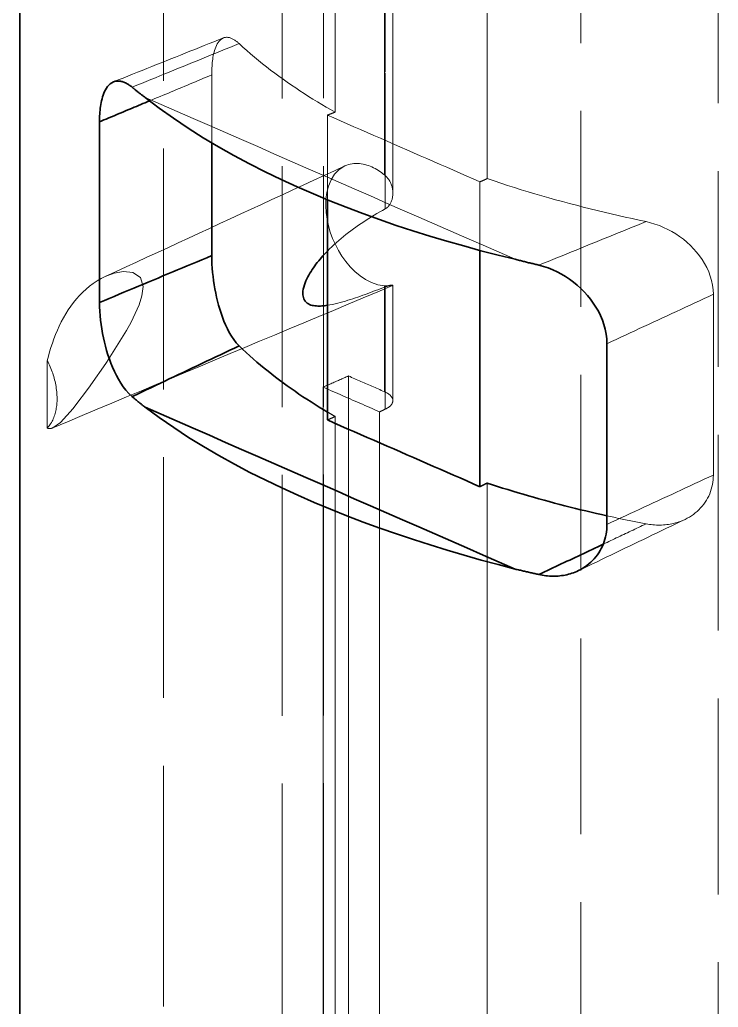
# Model space of a CAD drawing. Header units: millimetres. Extents: x 10 to 410, y 10 to 287.
# Drawn here: x 299.97 to 302.541, y 184.413 to 188.048 of the extents above; entities that cross this region are included whole.
import ezdxf

# ---------------------------------------------------------------- set-up
doc = ezdxf.new("R2010")
doc.units = ezdxf.units.MM
doc.linetypes.add('DASHED', pattern=[0.75, 0.5, -0.25])
doc.layers.add('HIDDEN', color=8, linetype='DASHED', lineweight=18)
doc.layers.add('VISIBLE', color=7, linetype='CONTINUOUS', lineweight=35)

msp = doc.modelspace()

# ---------------------------------------------------------------- linework, layer by layer
at = {"layer": 'HIDDEN'}
for points in [[(300.9354, 179.0562), (300.9354, 180.1923), (300.9354, 181.3283), (300.9354, 182.4643), (300.9354, 183.6004), (300.9354, 184.7364), (300.9354, 185.8724), (300.9354, 187.0085), (300.9354, 188.1445), (300.9354, 189.2805), (300.9354, 190.4166), (300.9354, 191.5526), (300.9354, 192.6886), (300.9354, 193.8247), (300.9354, 194.9607), (300.9354, 196.0967), (300.9354, 197.2328), (300.9354, 198.3688), (300.9354, 199.5048), (300.9354, 200.6409), (300.9354, 201.7769), (300.9354, 202.9129), (300.9354, 204.049), (300.9354, 205.185)], [(301.0872, 179.0574), (301.0872, 180.1934), (301.0872, 181.3294), (301.0872, 182.4655), (301.0872, 183.6015), (301.0872, 184.7375), (301.0872, 185.8736), (301.0872, 187.0096), (301.0872, 188.1456), (301.0872, 189.2817), (301.0872, 190.4177), (301.0872, 191.5537), (301.0872, 192.6897), (301.0872, 193.8258), (301.0872, 194.9618), (301.0872, 196.0978), (301.0872, 197.2339), (301.0872, 198.3699), (301.0872, 199.5059), (301.0872, 200.642), (301.0872, 201.778), (301.0872, 202.914), (301.0872, 204.0501), (301.0872, 205.1861)], [(300.4985, 177.9853), (300.4985, 179.1213), (300.4985, 180.2573), (300.4985, 181.3934), (300.4985, 182.5294), (300.4985, 183.6654), (300.4985, 184.8015), (300.4985, 185.9375), (300.4985, 187.0735), (300.4985, 188.2096), (300.4985, 189.3456), (300.4985, 190.4816), (300.4985, 191.6177), (300.4985, 192.7537), (300.4985, 193.8897), (300.4985, 195.0258), (300.4985, 196.1618), (300.4985, 197.2978), (300.4985, 198.4339), (300.4985, 199.5699), (300.4985, 200.7059), (300.4985, 201.842), (300.4985, 202.978), (300.4985, 204.114)], [(302.0352, 179.4458), (302.0352, 180.4166), (302.0352, 181.3874), (302.0352, 182.3582), (302.0352, 183.329), (302.0352, 184.2998), (302.0352, 185.2706), (302.0352, 186.2414), (302.0352, 187.2122), (302.0352, 188.183), (302.0352, 189.1537), (302.0352, 190.1245), (302.0352, 191.0953), (302.0352, 192.0661), (302.0352, 193.0369), (302.0352, 194.0077), (302.0352, 194.9785), (302.0352, 195.9493), (302.0352, 196.9201), (302.0352, 197.8909), (302.0352, 198.8617), (302.0352, 199.8325), (302.0352, 200.8032), (302.0352, 201.774)], [(302.5406, 179.2248), (302.5406, 180.1955), (302.5406, 181.1663), (302.5406, 182.1371), (302.5406, 183.1079), (302.5406, 184.0787), (302.5406, 185.0495), (302.5406, 186.0203), (302.5406, 186.9911), (302.5406, 187.9619), (302.5406, 188.9327), (302.5406, 189.9035), (302.5406, 190.8743), (302.5406, 191.8451), (302.5406, 192.8158), (302.5406, 193.7866), (302.5406, 194.7574), (302.5406, 195.7282), (302.5406, 196.699), (302.5406, 197.6698), (302.5406, 198.6406), (302.5406, 199.6114), (302.5406, 200.5822), (302.5406, 201.553)], [(301.3119, 187.477), (301.3119, 187.9756), (301.3119, 188.4742), (301.3119, 188.9728), (301.3119, 189.4714), (301.3119, 189.9701), (301.3119, 190.4687), (301.3119, 190.9673), (301.3119, 191.4659), (301.3119, 191.9645), (301.3119, 192.4632), (301.3119, 192.9618), (301.3119, 193.4604), (301.3119, 193.959), (301.3119, 194.4577), (301.3119, 194.9563), (301.3119, 195.4549), (301.3119, 195.9535), (301.3119, 196.4521), (301.3119, 196.9508), (301.3119, 197.4494), (301.3119, 197.948), (301.3119, 198.4466), (301.3119, 198.9452)], [(301.3146, 187.3517), (301.3146, 187.8556), (301.3146, 188.3595), (301.3146, 188.8634), (301.3146, 189.3673), (301.3146, 189.8712), (301.3146, 190.3751), (301.3146, 190.879), (301.3146, 191.3829), (301.3146, 191.8868), (301.3146, 192.3908), (301.3146, 192.8947), (301.3146, 193.3986), (301.3146, 193.9025), (301.3146, 194.4064), (301.3146, 194.9103), (301.3146, 195.4142), (301.3146, 195.9181), (301.3146, 196.422), (301.3146, 196.9259), (301.3146, 197.4299), (301.3146, 197.9338), (301.3146, 198.4377), (301.3146, 198.9416)], [(301.343, 187.4096), (301.343, 187.9112), (301.343, 188.4129), (301.343, 188.9145), (301.343, 189.4161), (301.343, 189.9177), (301.343, 190.4193), (301.343, 190.921), (301.343, 191.4226), (301.343, 191.9242), (301.343, 192.4258), (301.343, 192.9274), (301.343, 193.4291), (301.343, 193.9307), (301.343, 194.4323), (301.343, 194.9339), (301.343, 195.4355), (301.343, 195.9372), (301.343, 196.4388), (301.343, 196.9404), (301.343, 197.442), (301.343, 197.9436), (301.343, 198.4453), (301.343, 198.9469)], [(301.1304, 187.7078), (301.1304, 187.8017), (301.1304, 187.8955), (301.1304, 187.9893), (301.1304, 188.0831), (301.1304, 188.1769), (301.1304, 188.2707), (301.1304, 188.3645), (301.1304, 188.4583), (301.1304, 188.5522), (301.1304, 188.646), (301.1304, 188.7398), (301.1304, 188.8336), (301.1304, 188.9274), (301.1304, 189.0212), (301.1304, 189.115), (301.1304, 189.2088), (301.1304, 189.3027), (301.1304, 189.3965), (301.1304, 189.4903), (301.1304, 189.5841), (301.1304, 189.6779), (301.1304, 189.7717), (301.1304, 189.8655)], [(301.6903, 187.463), (301.6903, 187.5568), (301.6903, 187.6506), (301.6903, 187.7444), (301.6903, 187.8382), (301.6903, 187.932), (301.6903, 188.0258), (301.6903, 188.1196), (301.6903, 188.2135), (301.6903, 188.3073), (301.6903, 188.4011), (301.6903, 188.4949), (301.6903, 188.5887), (301.6903, 188.6825), (301.6903, 188.7763), (301.6903, 188.8701), (301.6903, 188.964), (301.6903, 189.0578), (301.6903, 189.1516), (301.6903, 189.2454), (301.6903, 189.3392), (301.6903, 189.433), (301.6903, 189.5268), (301.6903, 189.6206)], [(300.7192, 187.9811), (300.7016, 187.974), (300.684, 187.967), (300.6664, 187.96), (300.6489, 187.9529), (300.6313, 187.9459), (300.6137, 187.9389), (300.5961, 187.9318), (300.5786, 187.9248), (300.561, 187.9178), (300.5434, 187.9107), (300.5258, 187.9037), (300.5083, 187.8967), (300.4907, 187.8896), (300.4731, 187.8826), (300.4555, 187.8756), (300.438, 187.8685), (300.4204, 187.8615), (300.4028, 187.8545), (300.3852, 187.8475), (300.3677, 187.8404), (300.3501, 187.8334), (300.3325, 187.8264), (300.3149, 187.8193)], [(300.3832, 187.7997), (300.4003, 187.8067), (300.4175, 187.8136), (300.4346, 187.8206), (300.4518, 187.8276), (300.4689, 187.8345), (300.486, 187.8415), (300.5032, 187.8485), (300.5203, 187.8555), (300.5374, 187.8624), (300.5546, 187.8694), (300.5717, 187.8764), (300.5888, 187.8833), (300.606, 187.8903), (300.6231, 187.8973), (300.6403, 187.9042), (300.6574, 187.9112), (300.6745, 187.9182), (300.6917, 187.9252), (300.7088, 187.9321), (300.7259, 187.9391), (300.7431, 187.9461), (300.7602, 187.953), (300.7773, 187.96)], [(300.7192, 187.9811), (300.7134, 187.9781), (300.7083, 187.9741), (300.7038, 187.9695), (300.6998, 187.9643), (300.6965, 187.9588), (300.6935, 187.953), (300.6909, 187.947), (300.6887, 187.941), (300.6867, 187.9348), (300.685, 187.9285), (300.6835, 187.9222), (300.6822, 187.9159), (300.681, 187.9095), (300.68, 187.9031), (300.6792, 187.8966), (300.6785, 187.8902), (300.6778, 187.8837), (300.6774, 187.8772), (300.677, 187.8708), (300.6767, 187.8643), (300.6765, 187.8578), (300.6763, 187.8513), (300.6763, 187.8448)], [(300.7773, 187.96), (300.7752, 187.9619), (300.7731, 187.9638), (300.771, 187.9656), (300.7687, 187.9674), (300.7665, 187.9691), (300.7642, 187.9708), (300.7619, 187.9724), (300.7595, 187.974), (300.7571, 187.9754), (300.7546, 187.9768), (300.7521, 187.9781), (300.7495, 187.9793), (300.7468, 187.9804), (300.7442, 187.9813), (300.7414, 187.9821), (300.7387, 187.9827), (300.7359, 187.9831), (300.733, 187.9834), (300.7302, 187.9834), (300.7274, 187.9832), (300.7246, 187.9827), (300.7218, 187.982), (300.7192, 187.9811)], [(301.1304, 187.7078), (301.114, 187.7173), (301.0976, 187.7267), (301.0814, 187.7363), (301.0652, 187.7461), (301.049, 187.756), (301.033, 187.766), (301.017, 187.7761), (301.0012, 187.7865), (300.9854, 187.7969), (300.9698, 187.8075), (300.9542, 187.8182), (300.9388, 187.8291), (300.9234, 187.8402), (300.9082, 187.8514), (300.8931, 187.8628), (300.8781, 187.8743), (300.8633, 187.886), (300.8486, 187.8979), (300.834, 187.91), (300.8196, 187.9222), (300.8054, 187.9346), (300.7913, 187.9473), (300.7773, 187.96)], [(300.4473, 187.7492), (300.4573, 187.7534), (300.4673, 187.7575), (300.4772, 187.7617), (300.4872, 187.7658), (300.4971, 187.77), (300.5071, 187.7742), (300.517, 187.7783), (300.527, 187.7825), (300.5369, 187.7866), (300.5469, 187.7908), (300.5568, 187.7949), (300.5668, 187.7991), (300.5768, 187.8033), (300.5867, 187.8074), (300.5967, 187.8116), (300.6066, 187.8157), (300.6166, 187.8199), (300.6265, 187.824), (300.6365, 187.8282), (300.6464, 187.8324), (300.6564, 187.8365), (300.6663, 187.8407), (300.6763, 187.8448)], [(300.6763, 187.5945), (300.6763, 187.6054), (300.6763, 187.6162), (300.6763, 187.6271), (300.6763, 187.638), (300.6763, 187.6489), (300.6763, 187.6598), (300.6763, 187.6707), (300.6763, 187.6816), (300.6763, 187.6924), (300.6763, 187.7033), (300.6763, 187.7142), (300.6763, 187.7251), (300.6763, 187.736), (300.6763, 187.7469), (300.6763, 187.7577), (300.6763, 187.7686), (300.6763, 187.7795), (300.6763, 187.7904), (300.6763, 187.8013), (300.6763, 187.8122), (300.6763, 187.8231), (300.6763, 187.8339), (300.6763, 187.8448)], [(300.4308, 187.7622), (300.49, 187.7363), (300.5493, 187.7103), (300.6085, 187.6844), (300.6678, 187.6585), (300.727, 187.6326), (300.7863, 187.6067), (300.8455, 187.5808), (300.9048, 187.5548), (300.964, 187.5289), (301.0233, 187.503), (301.0825, 187.4771), (301.1418, 187.4512), (301.2011, 187.4253), (301.2603, 187.3993), (301.3196, 187.3734), (301.3788, 187.3475), (301.4381, 187.3216), (301.4973, 187.2957), (301.5566, 187.2698), (301.6158, 187.2438), (301.6751, 187.2179), (301.7343, 187.192), (301.7936, 187.1661)], [(301.1304, 187.7078), (301.1292, 187.7074), (301.1279, 187.7069), (301.1267, 187.7064), (301.1255, 187.706), (301.1242, 187.7055), (301.123, 187.705), (301.1217, 187.7045), (301.1205, 187.7041), (301.1193, 187.7036), (301.118, 187.7031), (301.1168, 187.7027), (301.1156, 187.7022), (301.1143, 187.7017), (301.1131, 187.7013), (301.1119, 187.7008), (301.1106, 187.7003), (301.1094, 187.6998), (301.1082, 187.6994), (301.1069, 187.6989), (301.1057, 187.6984), (301.1045, 187.698), (301.1032, 187.6975), (301.102, 187.697)], [(301.102, 187.697), (301.1264, 187.6863), (301.1508, 187.6757), (301.1752, 187.665), (301.1997, 187.6543), (301.2241, 187.6436), (301.2485, 187.6329), (301.2729, 187.6223), (301.2973, 187.6116), (301.3217, 187.6009), (301.3462, 187.5902), (301.3706, 187.5795), (301.395, 187.5689), (301.4194, 187.5582), (301.4438, 187.5475), (301.4682, 187.5368), (301.4927, 187.5261), (301.5171, 187.5155), (301.5415, 187.5048), (301.5659, 187.4941), (301.5903, 187.4834), (301.6147, 187.4727), (301.6392, 187.4621), (301.6636, 187.4514)], [(301.102, 187.3848), (301.102, 187.3984), (301.102, 187.412), (301.102, 187.4255), (301.102, 187.4391), (301.102, 187.4527), (301.102, 187.4662), (301.102, 187.4798), (301.102, 187.4934), (301.102, 187.507), (301.102, 187.5205), (301.102, 187.5341), (301.102, 187.5477), (301.102, 187.5613), (301.102, 187.5748), (301.102, 187.5884), (301.102, 187.602), (301.102, 187.6156), (301.102, 187.6291), (301.102, 187.6427), (301.102, 187.6563), (301.102, 187.6699), (301.102, 187.6834), (301.102, 187.697)], [(301.1668, 187.5101), (301.1731, 187.5128), (301.1795, 187.515), (301.1861, 187.5167), (301.1928, 187.518), (301.1996, 187.5188), (301.2064, 187.5192), (301.2132, 187.5191), (301.22, 187.5187), (301.2268, 187.5178), (301.2335, 187.5167), (301.2402, 187.5151), (301.2467, 187.5133), (301.2532, 187.5111), (301.2596, 187.5087), (301.2659, 187.506), (301.272, 187.5031), (301.2781, 187.4999), (301.284, 187.4965), (301.2898, 187.493), (301.2955, 187.4892), (301.3011, 187.4853), (301.3066, 187.4812), (301.3119, 187.477)], [(300.2843, 187.1027), (300.3227, 187.1204), (300.3611, 187.1381), (300.3994, 187.1558), (300.4378, 187.1735), (300.4762, 187.1913), (300.5145, 187.209), (300.5529, 187.2267), (300.5913, 187.2444), (300.6296, 187.2621), (300.668, 187.2798), (300.7064, 187.2976), (300.7447, 187.3153), (300.7831, 187.333), (300.8215, 187.3507), (300.8598, 187.3684), (300.8982, 187.3861), (300.9366, 187.4038), (300.9749, 187.4216), (301.0133, 187.4393), (301.0517, 187.457), (301.09, 187.4747), (301.1284, 187.4924), (301.1668, 187.5101)], [(301.3119, 187.0685), (301.2876, 187.0724), (301.2644, 187.0804), (301.2425, 187.0917), (301.2221, 187.1056), (301.2033, 187.1215), (301.186, 187.139), (301.1701, 187.1579), (301.1558, 187.1779), (301.1429, 187.1989), (301.1314, 187.2207), (301.1214, 187.2432), (301.1129, 187.2664), (301.106, 187.29), (301.1008, 187.3141), (301.0974, 187.3385), (301.0959, 187.3631), (301.0967, 187.3877), (301.1, 187.4121), (301.1061, 187.436), (301.1156, 187.4587), (301.1288, 187.4795), (301.1459, 187.4971), (301.1668, 187.5101)], [(301.343, 187.4096), (301.3429, 187.4129), (301.3428, 187.4163), (301.3425, 187.4196), (301.342, 187.4229), (301.3415, 187.4262), (301.3408, 187.4295), (301.3401, 187.4327), (301.3392, 187.4359), (301.3381, 187.4391), (301.337, 187.4422), (301.3357, 187.4453), (301.3344, 187.4483), (301.3329, 187.4513), (301.3313, 187.4542), (301.3295, 187.4571), (301.3277, 187.4599), (301.3257, 187.4626), (301.3237, 187.4652), (301.3215, 187.4677), (301.3193, 187.4702), (301.3169, 187.4725), (301.3145, 187.4748), (301.3119, 187.477)], [(301.6636, 187.4514), (301.6647, 187.4519), (301.6659, 187.4524), (301.6671, 187.4529), (301.6682, 187.4534), (301.6694, 187.4539), (301.6705, 187.4544), (301.6717, 187.4549), (301.6729, 187.4554), (301.674, 187.4559), (301.6752, 187.4564), (301.6763, 187.4569), (301.6775, 187.4574), (301.6787, 187.4579), (301.6798, 187.4584), (301.681, 187.4589), (301.6821, 187.4594), (301.6833, 187.4599), (301.6845, 187.4604), (301.6856, 187.4609), (301.6868, 187.4615), (301.688, 187.462), (301.6891, 187.4625), (301.6903, 187.463)], [(301.6636, 187.1988), (301.6636, 187.2098), (301.6636, 187.2207), (301.6636, 187.2317), (301.6636, 187.2427), (301.6636, 187.2537), (301.6636, 187.2647), (301.6636, 187.2757), (301.6636, 187.2866), (301.6636, 187.2976), (301.6636, 187.3086), (301.6636, 187.3196), (301.6636, 187.3306), (301.6636, 187.3416), (301.6636, 187.3525), (301.6636, 187.3635), (301.6636, 187.3745), (301.6636, 187.3855), (301.6636, 187.3965), (301.6636, 187.4075), (301.6636, 187.4184), (301.6636, 187.4294), (301.6636, 187.4404), (301.6636, 187.4514)], [(302.2749, 187.305), (302.2491, 187.3105), (302.2234, 187.3161), (302.1977, 187.3218), (302.172, 187.3276), (302.1463, 187.3335), (302.1207, 187.3396), (302.0951, 187.3458), (302.0695, 187.3521), (302.0439, 187.3585), (302.0184, 187.3651), (301.9929, 187.3718), (301.9675, 187.3786), (301.9421, 187.3856), (301.9167, 187.3927), (301.8914, 187.3999), (301.8661, 187.4073), (301.8408, 187.4148), (301.8156, 187.4225), (301.7905, 187.4303), (301.7653, 187.4382), (301.7403, 187.4464), (301.7153, 187.4546), (301.6903, 187.463)], [(301.3146, 187.3517), (301.3171, 187.3532), (301.3196, 187.3548), (301.3219, 187.3566), (301.3241, 187.3586), (301.3261, 187.3607), (301.3281, 187.3629), (301.3299, 187.3652), (301.3315, 187.3676), (301.3331, 187.3701), (301.3345, 187.3727), (301.3358, 187.3753), (301.337, 187.378), (301.3381, 187.3808), (301.339, 187.3836), (301.3399, 187.3864), (301.3406, 187.3892), (301.3413, 187.3921), (301.3418, 187.395), (301.3422, 187.3979), (301.3426, 187.4008), (301.3428, 187.4037), (301.343, 187.4067), (301.343, 187.4096)], [(301.102, 187.1963), (301.1101, 187.2044), (301.1184, 187.2124), (301.1268, 187.2202), (301.1353, 187.2279), (301.1439, 187.2355), (301.1527, 187.243), (301.1616, 187.2503), (301.1705, 187.2574), (301.1796, 187.2645), (301.1887, 187.2714), (301.198, 187.2783), (301.2073, 187.285), (301.2167, 187.2916), (301.2262, 187.298), (301.2358, 187.3044), (301.2454, 187.3107), (301.2551, 187.3168), (301.2649, 187.3229), (301.2747, 187.3289), (301.2846, 187.3347), (301.2946, 187.3405), (301.3046, 187.3461), (301.3146, 187.3517)], [(301.8808, 187.1447), (301.8979, 187.1517), (301.9151, 187.1586), (301.9322, 187.1656), (301.9493, 187.1726), (301.9665, 187.1795), (301.9836, 187.1865), (302.0007, 187.1935), (302.0179, 187.2004), (302.035, 187.2074), (302.0521, 187.2144), (302.0693, 187.2214), (302.0864, 187.2283), (302.1035, 187.2353), (302.1207, 187.2423), (302.1378, 187.2492), (302.155, 187.2562), (302.1721, 187.2632), (302.1892, 187.2701), (302.2064, 187.2771), (302.2235, 187.2841), (302.2406, 187.2911), (302.2578, 187.298), (302.2749, 187.305)], [(302.5227, 187.0373), (302.5219, 187.0543), (302.5197, 187.0712), (302.5162, 187.0878), (302.5114, 187.1042), (302.5055, 187.1201), (302.4984, 187.1356), (302.4904, 187.1507), (302.4814, 187.1652), (302.4716, 187.1791), (302.4611, 187.1924), (302.4498, 187.2052), (302.4379, 187.2174), (302.4253, 187.2289), (302.4122, 187.2398), (302.3986, 187.25), (302.3844, 187.2595), (302.3699, 187.2683), (302.3549, 187.2765), (302.3395, 187.2838), (302.3238, 187.2904), (302.3078, 187.2961), (302.2915, 187.301), (302.2749, 187.305)], [(300.2843, 187.1027), (300.3169, 187.1149), (300.3511, 187.1211), (300.3856, 187.1179), (300.4139, 187.0987), (300.4237, 187.0658), (300.4195, 187.0313), (300.4089, 186.9982), (300.3952, 186.9662), (300.3795, 186.9351), (300.3626, 186.9047), (300.3448, 186.8747), (300.3265, 186.8451), (300.3077, 186.8158), (300.2885, 186.7867), (300.269, 186.7579), (300.2491, 186.7293), (300.229, 186.7008), (300.2086, 186.6726), (300.1877, 186.6448), (300.1662, 186.6174), (300.1437, 186.5908), (300.1195, 186.5657), (300.0913, 186.5457)], [(300.071, 186.7931), (300.0752, 186.8095), (300.0797, 186.8258), (300.0845, 186.842), (300.0898, 186.858), (300.0955, 186.8739), (300.1016, 186.8897), (300.1082, 186.9053), (300.1152, 186.9206), (300.1227, 186.9358), (300.1306, 186.9507), (300.1391, 186.9653), (300.1482, 186.9796), (300.1577, 186.9935), (300.1679, 187.007), (300.1786, 187.0201), (300.1898, 187.0327), (300.2017, 187.0448), (300.2141, 187.0563), (300.227, 187.0671), (300.2406, 187.0772), (300.2546, 187.0866), (300.2692, 187.0951), (300.2843, 187.1027)], [(300.0913, 186.5457), (300.1456, 186.5684), (300.2, 186.5912), (300.2544, 186.614), (300.3088, 186.6367), (300.3632, 186.6595), (300.4176, 186.6823), (300.472, 186.7051), (300.5263, 186.7278), (300.5807, 186.7506), (300.6351, 186.7734), (300.6895, 186.7962), (300.7439, 186.8189), (300.7983, 186.8417), (300.8527, 186.8645), (300.907, 186.8873), (300.9614, 186.91), (301.0158, 186.9328), (301.0702, 186.9556), (301.1246, 186.9783), (301.179, 187.0011), (301.2333, 187.0239), (301.2877, 187.0467), (301.3421, 187.0694)], [(301.3146, 187.0649), (301.3056, 187.0613), (301.2965, 187.0578), (301.2874, 187.0543), (301.2784, 187.0508), (301.2693, 187.0473), (301.2602, 187.0439), (301.2511, 187.0405), (301.2419, 187.0372), (301.2328, 187.0339), (301.2236, 187.0306), (301.2144, 187.0274), (301.2052, 187.0243), (301.196, 187.0212), (301.1868, 187.0182), (301.1775, 187.0153), (301.1682, 187.0125), (301.1588, 187.0098), (301.1495, 187.0072), (301.1401, 187.0047), (301.1306, 187.0024), (301.1211, 187.0003), (301.1116, 186.9984), (301.102, 186.9968)], [(301.3119, 187.0685), (301.3132, 187.0685), (301.3146, 187.0684), (301.3159, 187.0683), (301.3172, 187.0683), (301.3185, 187.0682), (301.3198, 187.0682), (301.3211, 187.0681), (301.3225, 187.0681), (301.3238, 187.068), (301.3251, 187.068), (301.3264, 187.068), (301.3277, 187.068), (301.3291, 187.068), (301.3304, 187.068), (301.3317, 187.0681), (301.333, 187.0681), (301.3343, 187.0682), (301.3356, 187.0683), (301.337, 187.0684), (301.3383, 187.0686), (301.3396, 187.0688), (301.3409, 187.069), (301.3421, 187.0694)], [(301.3119, 186.6789), (301.3119, 186.6959), (301.3119, 186.7128), (301.3119, 186.7297), (301.3119, 186.7467), (301.3119, 186.7636), (301.3119, 186.7806), (301.3119, 186.7975), (301.3119, 186.8144), (301.3119, 186.8314), (301.3119, 186.8483), (301.3119, 186.8653), (301.3119, 186.8822), (301.3119, 186.8991), (301.3119, 186.9161), (301.3119, 186.933), (301.3119, 186.95), (301.3119, 186.9669), (301.3119, 186.9838), (301.3119, 187.0008), (301.3119, 187.0177), (301.3119, 187.0347), (301.3119, 187.0516), (301.3119, 187.0685)], [(301.343, 187.0702), (301.342, 187.0708), (301.3407, 187.071), (301.3394, 187.0711), (301.3381, 187.071), (301.3369, 187.0709), (301.3356, 187.0708), (301.3343, 187.0706), (301.333, 187.0704), (301.3318, 187.0702), (301.3305, 187.0699), (301.3293, 187.0696), (301.328, 187.0693), (301.3268, 187.069), (301.3255, 187.0687), (301.3243, 187.0683), (301.3231, 187.0679), (301.3219, 187.0675), (301.3206, 187.0671), (301.3194, 187.0667), (301.3182, 187.0662), (301.317, 187.0658), (301.3158, 187.0653), (301.3146, 187.0649)], [(301.3146, 186.6144), (301.3146, 186.634), (301.3146, 186.6536), (301.3146, 186.6732), (301.3146, 186.6928), (301.3146, 186.7124), (301.3146, 186.7319), (301.3146, 186.7515), (301.3146, 186.7711), (301.3146, 186.7907), (301.3146, 186.8103), (301.3146, 186.8299), (301.3146, 186.8494), (301.3146, 186.869), (301.3146, 186.8886), (301.3146, 186.9082), (301.3146, 186.9278), (301.3146, 186.9474), (301.3146, 186.967), (301.3146, 186.9865), (301.3146, 187.0061), (301.3146, 187.0257), (301.3146, 187.0453), (301.3146, 187.0649)], [(301.3421, 187.0694), (301.3422, 187.0695), (301.3422, 187.0695), (301.3423, 187.0695), (301.3423, 187.0695), (301.3424, 187.0696), (301.3424, 187.0696), (301.3425, 187.0696), (301.3425, 187.0696), (301.3425, 187.0697), (301.3426, 187.0697), (301.3426, 187.0697), (301.3427, 187.0697), (301.3427, 187.0698), (301.3428, 187.0698), (301.3428, 187.0698), (301.3428, 187.0699), (301.3429, 187.0699), (301.3429, 187.0699), (301.3429, 187.07), (301.343, 187.07), (301.343, 187.0701), (301.343, 187.0701), (301.343, 187.0702)], [(301.343, 186.6461), (301.343, 186.6645), (301.343, 186.6829), (301.343, 186.7014), (301.343, 186.7198), (301.343, 186.7383), (301.343, 186.7567), (301.343, 186.7751), (301.343, 186.7936), (301.343, 186.812), (301.343, 186.8305), (301.343, 186.8489), (301.343, 186.8673), (301.343, 186.8858), (301.343, 186.9042), (301.343, 186.9227), (301.343, 186.9411), (301.343, 186.9595), (301.343, 186.978), (301.343, 186.9964), (301.343, 187.0149), (301.343, 187.0333), (301.343, 187.0517), (301.343, 187.0702)], [(302.1309, 186.8556), (302.1479, 186.8635), (302.165, 186.8714), (302.182, 186.8793), (302.199, 186.8872), (302.2161, 186.8951), (302.2331, 186.903), (302.2501, 186.9109), (302.2672, 186.9188), (302.2842, 186.9267), (302.3012, 186.9346), (302.3183, 186.9425), (302.3353, 186.9504), (302.3523, 186.9583), (302.3694, 186.9662), (302.3864, 186.9741), (302.4034, 186.982), (302.4205, 186.9899), (302.4375, 186.9978), (302.4545, 187.0057), (302.4716, 187.0136), (302.4886, 187.0215), (302.5056, 187.0294), (302.5227, 187.0373)], [(302.5227, 186.3722), (302.5227, 186.4011), (302.5227, 186.43), (302.5227, 186.4589), (302.5227, 186.4878), (302.5227, 186.5167), (302.5227, 186.5457), (302.5227, 186.5746), (302.5227, 186.6035), (302.5227, 186.6324), (302.5227, 186.6613), (302.5227, 186.6902), (302.5227, 186.7192), (302.5227, 186.7481), (302.5227, 186.777), (302.5227, 186.8059), (302.5227, 186.8348), (302.5227, 186.8638), (302.5227, 186.8927), (302.5227, 186.9216), (302.5227, 186.9505), (302.5227, 186.9794), (302.5227, 187.0083), (302.5227, 187.0373)], [(300.071, 186.5453), (300.071, 186.5561), (300.071, 186.5669), (300.071, 186.5776), (300.071, 186.5884), (300.071, 186.5992), (300.071, 186.61), (300.071, 186.6207), (300.071, 186.6315), (300.071, 186.6423), (300.071, 186.6531), (300.071, 186.6638), (300.071, 186.6746), (300.071, 186.6854), (300.071, 186.6961), (300.071, 186.7069), (300.071, 186.7177), (300.071, 186.7285), (300.071, 186.7392), (300.071, 186.75), (300.071, 186.7608), (300.071, 186.7716), (300.071, 186.7823), (300.071, 186.7931)], [(300.071, 186.7931), (300.0739, 186.7875), (300.0767, 186.7818), (300.0794, 186.776), (300.0819, 186.7702), (300.0844, 186.7644), (300.0867, 186.7585), (300.0889, 186.7525), (300.091, 186.7466), (300.093, 186.7406), (300.0949, 186.7345), (300.0966, 186.7284), (300.0982, 186.7223), (300.0997, 186.7161), (300.1011, 186.71), (300.1023, 186.7037), (300.1035, 186.6975), (300.1044, 186.6912), (300.1053, 186.685), (300.106, 186.6787), (300.1065, 186.6724), (300.1069, 186.666), (300.1072, 186.6597), (300.1072, 186.6534)], [(301.0863, 186.6957), (301.0904, 186.6975), (301.0944, 186.6993), (301.0985, 186.7011), (301.1025, 186.7029), (301.1066, 186.7046), (301.1107, 186.7064), (301.1147, 186.7082), (301.1188, 186.71), (301.1228, 186.7118), (301.1269, 186.7136), (301.1309, 186.7154), (301.135, 186.7171), (301.1391, 186.7189), (301.1431, 186.7207), (301.1472, 186.7225), (301.1512, 186.7243), (301.1553, 186.7261), (301.1593, 186.7278), (301.1634, 186.7296), (301.1675, 186.7314), (301.1715, 186.7332), (301.1756, 186.735), (301.1796, 186.7368)], [(301.1796, 182.2236), (301.1796, 182.4199), (301.1796, 182.6161), (301.1796, 182.8123), (301.1796, 183.0085), (301.1796, 183.2047), (301.1796, 183.401), (301.1796, 183.5972), (301.1796, 183.7934), (301.1796, 183.9896), (301.1796, 184.1859), (301.1796, 184.3821), (301.1796, 184.5783), (301.1796, 184.7745), (301.1796, 184.9708), (301.1796, 185.167), (301.1796, 185.3632), (301.1796, 185.5594), (301.1796, 185.7557), (301.1796, 185.9519), (301.1796, 186.1481), (301.1796, 186.3443), (301.1796, 186.5406), (301.1796, 186.7368)], [(301.1796, 186.7368), (301.1854, 186.7343), (301.1911, 186.7317), (301.1969, 186.7292), (301.2026, 186.7267), (301.2084, 186.7242), (301.2141, 186.7217), (301.2199, 186.7192), (301.2256, 186.7166), (301.2314, 186.7141), (301.2371, 186.7116), (301.2429, 186.7091), (301.2487, 186.7066), (301.2544, 186.7041), (301.2602, 186.7016), (301.2659, 186.699), (301.2717, 186.6965), (301.2774, 186.694), (301.2832, 186.6915), (301.2889, 186.689), (301.2947, 186.6865), (301.3004, 186.6839), (301.3062, 186.6814), (301.3119, 186.6789)], [(301.0863, 182.1826), (301.0863, 182.3788), (301.0863, 182.575), (301.0863, 182.7712), (301.0863, 182.9675), (301.0863, 183.1637), (301.0863, 183.3599), (301.0863, 183.5561), (301.0863, 183.7524), (301.0863, 183.9486), (301.0863, 184.1448), (301.0863, 184.341), (301.0863, 184.5373), (301.0863, 184.7335), (301.0863, 184.9297), (301.0863, 185.1259), (301.0863, 185.3221), (301.0863, 185.5184), (301.0863, 185.7146), (301.0863, 185.9108), (301.0863, 186.107), (301.0863, 186.3033), (301.0863, 186.4995), (301.0863, 186.6957)], [(301.0863, 186.6957), (301.0954, 186.6918), (301.1044, 186.6878), (301.1134, 186.6838), (301.1225, 186.6799), (301.1315, 186.6759), (301.1406, 186.672), (301.1496, 186.668), (301.1586, 186.6641), (301.1677, 186.6601), (301.1767, 186.6562), (301.1858, 186.6522), (301.1948, 186.6483), (301.2039, 186.6443), (301.2129, 186.6403), (301.2219, 186.6364), (301.231, 186.6324), (301.24, 186.6285), (301.2491, 186.6245), (301.2581, 186.6206), (301.2671, 186.6166), (301.2762, 186.6127), (301.2852, 186.6087), (301.2943, 186.6048)], [(301.343, 186.6461), (301.3429, 186.6481), (301.3426, 186.6502), (301.3421, 186.6522), (301.3414, 186.6541), (301.3405, 186.656), (301.3395, 186.6579), (301.3384, 186.6596), (301.3372, 186.6613), (301.3358, 186.6628), (301.3344, 186.6644), (301.3329, 186.6658), (301.3314, 186.6672), (301.3298, 186.6685), (301.3282, 186.6698), (301.3265, 186.671), (301.3247, 186.6721), (301.323, 186.6732), (301.3212, 186.6743), (301.3194, 186.6753), (301.3175, 186.6763), (301.3157, 186.6772), (301.3138, 186.6781), (301.3119, 186.6789)], [(300.1072, 186.6534), (300.1072, 186.6483), (300.107, 186.6432), (300.1068, 186.6382), (300.1064, 186.6331), (300.1058, 186.6281), (300.1052, 186.623), (300.1044, 186.618), (300.1035, 186.613), (300.1025, 186.608), (300.1013, 186.6031), (300.1, 186.5982), (300.0985, 186.5933), (300.0969, 186.5885), (300.0951, 186.5838), (300.0932, 186.5791), (300.091, 186.5745), (300.0887, 186.57), (300.0863, 186.5655), (300.0836, 186.5612), (300.0807, 186.557), (300.0777, 186.553), (300.0745, 186.5491), (300.071, 186.5453)], [(301.3146, 186.6144), (301.3164, 186.6153), (301.3181, 186.6162), (301.3198, 186.6171), (301.3215, 186.618), (301.3232, 186.619), (301.3248, 186.6201), (301.3265, 186.6211), (301.328, 186.6223), (301.3296, 186.6234), (301.3311, 186.6247), (301.3326, 186.626), (301.334, 186.6273), (301.3353, 186.6287), (301.3366, 186.6302), (301.3378, 186.6317), (301.3389, 186.6333), (301.3399, 186.6349), (301.3408, 186.6367), (301.3416, 186.6385), (301.3422, 186.6403), (301.3426, 186.6422), (301.3429, 186.6441), (301.343, 186.6461)], [(301.3146, 186.6144), (301.3137, 186.614), (301.3128, 186.6136), (301.312, 186.6132), (301.3111, 186.6128), (301.3102, 186.6123), (301.3093, 186.6119), (301.3084, 186.6115), (301.3075, 186.6111), (301.3066, 186.6107), (301.3058, 186.6102), (301.3049, 186.6098), (301.304, 186.6094), (301.3031, 186.609), (301.3022, 186.6086), (301.3013, 186.6081), (301.3005, 186.6077), (301.2996, 186.6073), (301.2987, 186.6069), (301.2978, 186.6065), (301.2969, 186.606), (301.296, 186.6056), (301.2951, 186.6052), (301.2943, 186.6048)], [(301.102, 186.6041), (301.1032, 186.6034), (301.1044, 186.6027), (301.1057, 186.602), (301.1069, 186.6012), (301.1081, 186.6005), (301.1094, 186.5998), (301.1106, 186.5991), (301.1118, 186.5983), (301.1131, 186.5976), (301.1143, 186.5969), (301.1155, 186.5962), (301.1168, 186.5954), (301.118, 186.5947), (301.1193, 186.594), (301.1205, 186.5933), (301.1217, 186.5926), (301.123, 186.5918), (301.1242, 186.5911), (301.1254, 186.5904), (301.1267, 186.5897), (301.1279, 186.589), (301.1292, 186.5883), (301.1304, 186.5876)], [(301.102, 186.5749), (301.1032, 186.5754), (301.1045, 186.576), (301.1057, 186.5765), (301.1069, 186.5771), (301.1082, 186.5776), (301.1094, 186.5782), (301.1106, 186.5787), (301.1119, 186.5793), (301.1131, 186.5798), (301.1143, 186.5804), (301.1156, 186.5809), (301.1168, 186.5815), (301.118, 186.582), (301.1193, 186.5826), (301.1205, 186.5832), (301.1217, 186.5837), (301.123, 186.5843), (301.1242, 186.5848), (301.1255, 186.5854), (301.1267, 186.5859), (301.1279, 186.5865), (301.1292, 186.587), (301.1304, 186.5876)], [(301.1304, 179.0715), (301.1304, 179.3983), (301.1304, 179.7251), (301.1304, 180.0519), (301.1304, 180.3787), (301.1304, 180.7055), (301.1304, 181.0322), (301.1304, 181.359), (301.1304, 181.6858), (301.1304, 182.0126), (301.1304, 182.3394), (301.1304, 182.6662), (301.1304, 182.9929), (301.1304, 183.3197), (301.1304, 183.6465), (301.1304, 183.9733), (301.1304, 184.3001), (301.1304, 184.6269), (301.1304, 184.9536), (301.1304, 185.2804), (301.1304, 185.6072), (301.1304, 185.934), (301.1304, 186.2608), (301.1304, 186.5876)], [(301.2943, 182.0916), (301.2943, 182.2878), (301.2943, 182.4841), (301.2943, 182.6803), (301.2943, 182.8765), (301.2943, 183.0727), (301.2943, 183.269), (301.2943, 183.4652), (301.2943, 183.6614), (301.2943, 183.8576), (301.2943, 184.0538), (301.2943, 184.2501), (301.2943, 184.4463), (301.2943, 184.6425), (301.2943, 184.8387), (301.2943, 185.035), (301.2943, 185.2312), (301.2943, 185.4274), (301.2943, 185.6236), (301.2943, 185.8199), (301.2943, 186.0161), (301.2943, 186.2123), (301.2943, 186.4085), (301.2943, 186.6048)], [(300.0913, 186.5457), (300.0904, 186.5453), (300.0896, 186.545), (300.0887, 186.5447), (300.0878, 186.5444), (300.087, 186.5441), (300.0861, 186.5439), (300.0852, 186.5437), (300.0843, 186.5435), (300.0834, 186.5433), (300.0825, 186.5432), (300.0816, 186.5431), (300.0807, 186.5431), (300.0798, 186.5431), (300.0789, 186.5431), (300.078, 186.5432), (300.0771, 186.5433), (300.0762, 186.5434), (300.0753, 186.5436), (300.0744, 186.5439), (300.0735, 186.5442), (300.0727, 186.5445), (300.0719, 186.5449), (300.071, 186.5453)], [(302.1309, 186.1905), (302.1479, 186.1984), (302.165, 186.2063), (302.182, 186.2142), (302.199, 186.2221), (302.2161, 186.23), (302.2331, 186.2379), (302.2501, 186.2458), (302.2672, 186.2537), (302.2842, 186.2616), (302.3012, 186.2695), (302.3183, 186.2774), (302.3353, 186.2853), (302.3523, 186.2932), (302.3694, 186.3011), (302.3864, 186.309), (302.4034, 186.3169), (302.4205, 186.3248), (302.4375, 186.3327), (302.4545, 186.3406), (302.4716, 186.3485), (302.4886, 186.3564), (302.5056, 186.3643), (302.5227, 186.3722)], [(302.4187, 186.2091), (302.4266, 186.2132), (302.4343, 186.2175), (302.4419, 186.2223), (302.4492, 186.2273), (302.4562, 186.2327), (302.463, 186.2385), (302.4695, 186.2445), (302.4757, 186.2509), (302.4816, 186.2575), (302.4871, 186.2645), (302.4923, 186.2717), (302.4971, 186.2792), (302.5015, 186.2869), (302.5055, 186.2948), (302.5091, 186.3029), (302.5123, 186.3112), (302.5151, 186.3196), (302.5174, 186.3282), (302.5193, 186.3369), (302.5208, 186.3456), (302.5218, 186.3544), (302.5224, 186.3633), (302.5227, 186.3722)], [(301.6903, 178.8267), (301.6903, 179.1534), (301.6903, 179.4802), (301.6903, 179.807), (301.6903, 180.1338), (301.6903, 180.4606), (301.6903, 180.7874), (301.6903, 181.1141), (301.6903, 181.4409), (301.6903, 181.7677), (301.6903, 182.0945), (301.6903, 182.4213), (301.6903, 182.7481), (301.6903, 183.0748), (301.6903, 183.4016), (301.6903, 183.7284), (301.6903, 184.0552), (301.6903, 184.382), (301.6903, 184.7088), (301.6903, 185.0355), (301.6903, 185.3623), (301.6903, 185.6891), (301.6903, 186.0159), (301.6903, 186.3427)], [(302.4187, 186.2091), (302.4016, 186.2009), (302.3846, 186.1927), (302.3675, 186.1845), (302.3504, 186.1763), (302.3334, 186.1681), (302.3163, 186.1599), (302.2992, 186.1516), (302.2821, 186.1434), (302.2651, 186.1352), (302.248, 186.127), (302.2309, 186.1188), (302.2139, 186.1106), (302.1968, 186.1024), (302.1797, 186.0941), (302.1627, 186.0859), (302.1456, 186.0777), (302.1285, 186.0695), (302.1114, 186.0613), (302.0944, 186.0531), (302.0773, 186.0449), (302.0602, 186.0366), (302.0432, 186.0284), (302.0261, 186.0202)], [(302.1309, 186.2221), (302.1371, 186.2207), (302.1434, 186.2194), (302.1496, 186.218), (302.1559, 186.2167), (302.1621, 186.2153), (302.1684, 186.214), (302.1746, 186.2126), (302.1809, 186.2113), (302.1871, 186.21), (302.1934, 186.2087), (302.1997, 186.2074), (302.2059, 186.2061), (302.2122, 186.2048), (302.2185, 186.2036), (302.2247, 186.2023), (302.231, 186.201), (302.2373, 186.1998), (302.2435, 186.1985), (302.2498, 186.1973), (302.2561, 186.1961), (302.2624, 186.1948), (302.2686, 186.1936), (302.2749, 186.1924)], [(302.2749, 186.1924), (302.2812, 186.1913), (302.2875, 186.1903), (302.2939, 186.1895), (302.3003, 186.1889), (302.3066, 186.1884), (302.313, 186.188), (302.3194, 186.1879), (302.3258, 186.1879), (302.3322, 186.1881), (302.3386, 186.1884), (302.345, 186.1889), (302.3514, 186.1896), (302.3577, 186.1905), (302.364, 186.1916), (302.3703, 186.1928), (302.3765, 186.1942), (302.3828, 186.1958), (302.3889, 186.1976), (302.395, 186.1995), (302.401, 186.2016), (302.407, 186.204), (302.4129, 186.2065), (302.4187, 186.2091)], [(302.1175, 186.1179), (302.1243, 186.1211), (302.1312, 186.1244), (302.138, 186.1276), (302.1449, 186.1309), (302.1517, 186.1341), (302.1585, 186.1373), (302.1654, 186.1406), (302.1722, 186.1438), (302.1791, 186.1471), (302.1859, 186.1503), (302.1928, 186.1535), (302.1996, 186.1568), (302.2065, 186.16), (302.2133, 186.1633), (302.2201, 186.1665), (302.227, 186.1697), (302.2338, 186.173), (302.2407, 186.1762), (302.2475, 186.1795), (302.2544, 186.1827), (302.2612, 186.1859), (302.2681, 186.1892), (302.2749, 186.1924)]]:
    msp.add_lwpolyline(points, dxfattribs=at)
at = {"layer": 'VISIBLE'}
for points in [[(299.9698, 177.9853), (299.9698, 179.1213), (299.9698, 180.2573), (299.9698, 181.3934), (299.9698, 182.5294), (299.9698, 183.6654), (299.9698, 184.8015), (299.9698, 185.9375), (299.9698, 187.0735), (299.9698, 188.2096), (299.9698, 189.3456), (299.9698, 190.4816), (299.9698, 191.6177), (299.9698, 192.7537), (299.9698, 193.8897), (299.9698, 195.0258), (299.9698, 196.1618), (299.9698, 197.2978), (299.9698, 198.4339), (299.9698, 199.5699), (299.9698, 200.7059), (299.9698, 201.842), (299.9698, 202.978), (299.9698, 204.114)], [(300.3149, 187.8193), (300.3086, 187.8162), (300.3028, 187.8121), (300.2975, 187.8073), (300.2929, 187.8019), (300.2888, 187.7961), (300.2852, 187.79), (300.282, 187.7836), (300.2792, 187.7771), (300.2767, 187.7705), (300.2746, 187.7637), (300.2727, 187.7569), (300.271, 187.75), (300.2695, 187.743), (300.2682, 187.736), (300.2671, 187.729), (300.2662, 187.722), (300.2654, 187.7149), (300.2648, 187.7079), (300.2643, 187.7008), (300.2639, 187.6937), (300.2636, 187.6866), (300.2635, 187.6795), (300.2634, 187.6724)], [(300.3832, 187.7997), (300.3807, 187.8017), (300.3781, 187.8037), (300.3755, 187.8056), (300.3728, 187.8075), (300.3701, 187.8092), (300.3674, 187.8109), (300.3646, 187.8126), (300.3617, 187.8141), (300.3588, 187.8156), (300.3559, 187.8169), (300.3529, 187.8181), (300.3498, 187.8192), (300.3467, 187.8202), (300.3436, 187.821), (300.3404, 187.8216), (300.3372, 187.8221), (300.334, 187.8224), (300.3307, 187.8224), (300.3275, 187.8223), (300.3243, 187.8219), (300.3211, 187.8213), (300.318, 187.8204), (300.3149, 187.8193)], [(300.4308, 187.7622), (300.4287, 187.7638), (300.4266, 187.7654), (300.4245, 187.767), (300.4224, 187.7686), (300.4203, 187.7702), (300.4183, 187.7718), (300.4162, 187.7734), (300.4141, 187.7751), (300.412, 187.7767), (300.4099, 187.7783), (300.4079, 187.7799), (300.4058, 187.7816), (300.4037, 187.7832), (300.4017, 187.7848), (300.3996, 187.7865), (300.3976, 187.7881), (300.3955, 187.7898), (300.3934, 187.7914), (300.3914, 187.7931), (300.3893, 187.7947), (300.3873, 187.7964), (300.3853, 187.798), (300.3832, 187.7997)], [(300.2634, 187.6724), (300.2714, 187.6757), (300.2794, 187.6791), (300.2874, 187.6824), (300.2954, 187.6858), (300.3034, 187.6891), (300.3114, 187.6924), (300.3194, 187.6958), (300.3274, 187.6991), (300.3354, 187.7025), (300.3434, 187.7058), (300.3514, 187.7091), (300.3594, 187.7125), (300.3674, 187.7158), (300.3754, 187.7192), (300.3834, 187.7225), (300.3914, 187.7258), (300.3994, 187.7292), (300.4074, 187.7325), (300.4154, 187.7359), (300.4234, 187.7392), (300.4314, 187.7425), (300.4393, 187.7459), (300.4473, 187.7492)], [(301.7936, 187.1661), (301.7304, 187.1819), (301.6672, 187.1979), (301.6044, 187.2152), (301.5417, 187.2328), (301.4793, 187.2515), (301.4171, 187.2709), (301.3552, 187.2912), (301.2936, 187.3125), (301.2322, 187.3343), (301.1714, 187.3576), (301.1107, 187.3814), (301.0506, 187.4066), (300.9909, 187.4327), (300.9316, 187.4597), (300.8731, 187.4882), (300.8149, 187.5176), (300.7575, 187.5483), (300.7009, 187.5805), (300.6448, 187.6138), (300.5898, 187.6486), (300.5358, 187.6851), (300.4828, 187.7229), (300.4308, 187.7622)], [(300.2634, 187.0073), (300.2634, 187.0362), (300.2634, 187.0651), (300.2634, 187.0941), (300.2634, 187.123), (300.2634, 187.1519), (300.2634, 187.1808), (300.2634, 187.2097), (300.2634, 187.2386), (300.2634, 187.2676), (300.2634, 187.2965), (300.2634, 187.3254), (300.2634, 187.3543), (300.2634, 187.3832), (300.2634, 187.4121), (300.2634, 187.4411), (300.2634, 187.47), (300.2634, 187.4989), (300.2634, 187.5278), (300.2634, 187.5567), (300.2634, 187.5856), (300.2634, 187.6146), (300.2634, 187.6435), (300.2634, 187.6724)], [(300.6763, 187.1797), (300.6763, 187.1978), (300.6763, 187.2158), (300.6763, 187.2338), (300.6763, 187.2519), (300.6763, 187.2699), (300.6763, 187.2879), (300.6763, 187.306), (300.6763, 187.324), (300.6763, 187.342), (300.6763, 187.3601), (300.6763, 187.3781), (300.6763, 187.3961), (300.6763, 187.4142), (300.6763, 187.4322), (300.6763, 187.4502), (300.6763, 187.4682), (300.6763, 187.4863), (300.6763, 187.5043), (300.6763, 187.5223), (300.6763, 187.5404), (300.6763, 187.5584), (300.6763, 187.5764), (300.6763, 187.5945)], [(301.102, 186.5749), (301.102, 186.6101), (301.102, 186.6453), (301.102, 186.6805), (301.102, 186.7157), (301.102, 186.751), (301.102, 186.7862), (301.102, 186.8214), (301.102, 186.8566), (301.102, 186.8918), (301.102, 186.927), (301.102, 186.9622), (301.102, 186.9975), (301.102, 187.0327), (301.102, 187.0679), (301.102, 187.1031), (301.102, 187.1383), (301.102, 187.1735), (301.102, 187.2087), (301.102, 187.2439), (301.102, 187.2792), (301.102, 187.3144), (301.102, 187.3496), (301.102, 187.3848)], [(301.0117, 187.0405), (301.0121, 187.0485), (301.0133, 187.0563), (301.015, 187.0641), (301.0173, 187.0718), (301.02, 187.0793), (301.023, 187.0867), (301.0263, 187.094), (301.0299, 187.1011), (301.0337, 187.1082), (301.0376, 187.1151), (301.0418, 187.1219), (301.0462, 187.1286), (301.0507, 187.1352), (301.0553, 187.1417), (301.0601, 187.1481), (301.065, 187.1544), (301.07, 187.1606), (301.0751, 187.1668), (301.0803, 187.1728), (301.0856, 187.1788), (301.091, 187.1847), (301.0964, 187.1905), (301.102, 187.1963)], [(301.6636, 186.3293), (301.6636, 186.3671), (301.6636, 186.4049), (301.6636, 186.4427), (301.6636, 186.4805), (301.6636, 186.5183), (301.6636, 186.5561), (301.6636, 186.5939), (301.6636, 186.6317), (301.6636, 186.6695), (301.6636, 186.7073), (301.6636, 186.7451), (301.6636, 186.7829), (301.6636, 186.8207), (301.6636, 186.8585), (301.6636, 186.8963), (301.6636, 186.9341), (301.6636, 186.972), (301.6636, 187.0098), (301.6636, 187.0476), (301.6636, 187.0854), (301.6636, 187.1232), (301.6636, 187.161), (301.6636, 187.1988)], [(300.2634, 187.0073), (300.2814, 187.0148), (300.2993, 187.0223), (300.3173, 187.0298), (300.3352, 187.0373), (300.3532, 187.0448), (300.3711, 187.0523), (300.3891, 187.0598), (300.407, 187.0673), (300.425, 187.0748), (300.4429, 187.0823), (300.4609, 187.0898), (300.4788, 187.0973), (300.4968, 187.1048), (300.5147, 187.1123), (300.5327, 187.1198), (300.5506, 187.1273), (300.5686, 187.1347), (300.5865, 187.1422), (300.6045, 187.1497), (300.6224, 187.1572), (300.6404, 187.1647), (300.6583, 187.1722), (300.6763, 187.1797)], [(300.6763, 187.1797), (300.6765, 187.1643), (300.6771, 187.1489), (300.6781, 187.1336), (300.6794, 187.1182), (300.6811, 187.1029), (300.6831, 187.0876), (300.6854, 187.0724), (300.688, 187.0572), (300.691, 187.0421), (300.6943, 187.027), (300.6979, 187.0121), (300.7018, 186.9972), (300.7061, 186.9824), (300.7108, 186.9677), (300.7159, 186.9532), (300.7215, 186.9388), (300.7275, 186.9246), (300.734, 186.9107), (300.7411, 186.897), (300.7489, 186.8837), (300.7574, 186.8709), (300.7669, 186.8587), (300.7773, 186.8474)], [(301.8808, 187.1447), (301.877, 187.1456), (301.8732, 187.1465), (301.8694, 187.1474), (301.8656, 187.1483), (301.8618, 187.1492), (301.858, 187.1502), (301.8542, 187.1511), (301.8504, 187.152), (301.8466, 187.1529), (301.8428, 187.1538), (301.839, 187.1548), (301.8352, 187.1557), (301.8315, 187.1566), (301.8277, 187.1576), (301.8239, 187.1585), (301.8201, 187.1594), (301.8163, 187.1604), (301.8125, 187.1613), (301.8087, 187.1623), (301.8049, 187.1632), (301.8011, 187.1642), (301.7974, 187.1651), (301.7936, 187.1661)], [(302.1309, 186.8556), (302.1302, 186.8734), (302.1281, 186.891), (302.1246, 186.9085), (302.1199, 186.9257), (302.1141, 186.9425), (302.1072, 186.9589), (302.0993, 186.9748), (302.0905, 186.9903), (302.0808, 187.0052), (302.0704, 187.0196), (302.0591, 187.0334), (302.0472, 187.0466), (302.0346, 187.0592), (302.0214, 187.0712), (302.0077, 187.0825), (301.9934, 187.093), (301.9785, 187.1029), (301.9633, 187.112), (301.9475, 187.1203), (301.9314, 187.1278), (301.9148, 187.1344), (301.898, 187.14), (301.8808, 187.1447)], [(300.2634, 187.0073), (300.2637, 186.991), (300.2644, 186.9747), (300.2656, 186.9584), (300.2672, 186.9421), (300.2693, 186.9259), (300.2717, 186.9098), (300.2745, 186.8937), (300.2778, 186.8777), (300.2813, 186.8618), (300.2853, 186.8459), (300.2897, 186.8302), (300.2945, 186.8146), (300.2997, 186.7991), (300.3054, 186.7838), (300.3115, 186.7687), (300.3181, 186.7538), (300.3253, 186.7391), (300.333, 186.7247), (300.3414, 186.7107), (300.3505, 186.6972), (300.3605, 186.6842), (300.3713, 186.672), (300.3832, 186.6609)], [(301.102, 186.9968), (301.0969, 186.9961), (301.0919, 186.9954), (301.0868, 186.9949), (301.0818, 186.9945), (301.0767, 186.9942), (301.0716, 186.9941), (301.0665, 186.9941), (301.0614, 186.9944), (301.0563, 186.9949), (301.0513, 186.9956), (301.0463, 186.9966), (301.0414, 186.998), (301.0367, 186.9998), (301.0321, 187.0021), (301.0278, 187.0048), (301.0239, 187.0081), (301.0205, 187.0118), (301.0176, 187.016), (301.0153, 187.0206), (301.0136, 187.0254), (301.0125, 187.0303), (301.0119, 187.0354), (301.0117, 187.0405)], [(300.3832, 186.6609), (300.4003, 186.669), (300.4175, 186.6771), (300.4346, 186.6852), (300.4518, 186.6933), (300.4689, 186.7014), (300.486, 186.7095), (300.5032, 186.7176), (300.5203, 186.7258), (300.5374, 186.7339), (300.5546, 186.742), (300.5717, 186.7501), (300.5888, 186.7582), (300.606, 186.7663), (300.6231, 186.7744), (300.6403, 186.7825), (300.6574, 186.7907), (300.6745, 186.7988), (300.6917, 186.8069), (300.7088, 186.815), (300.7259, 186.8231), (300.7431, 186.8312), (300.7602, 186.8393), (300.7773, 186.8474)], [(300.7773, 186.8474), (300.7901, 186.8352), (300.8031, 186.8232), (300.8161, 186.8112), (300.8293, 186.7995), (300.8427, 186.7879), (300.8562, 186.7765), (300.8698, 186.7652), (300.8835, 186.7541), (300.8974, 186.7431), (300.9114, 186.7323), (300.9254, 186.7216), (300.9397, 186.7111), (300.954, 186.7007), (300.9684, 186.6905), (300.9829, 186.6804), (300.9975, 186.6704), (301.0122, 186.6606), (301.0269, 186.6508), (301.0418, 186.6413), (301.0567, 186.6318), (301.0717, 186.6225), (301.0868, 186.6133), (301.102, 186.6041)], [(302.1309, 186.1905), (302.1309, 186.2194), (302.1309, 186.2483), (302.1309, 186.2772), (302.1309, 186.3062), (302.1309, 186.3351), (302.1309, 186.364), (302.1309, 186.3929), (302.1309, 186.4218), (302.1309, 186.4507), (302.1309, 186.4797), (302.1309, 186.5086), (302.1309, 186.5375), (302.1309, 186.5664), (302.1309, 186.5953), (302.1309, 186.6242), (302.1309, 186.6532), (302.1309, 186.6821), (302.1309, 186.711), (302.1309, 186.7399), (302.1309, 186.7688), (302.1309, 186.7978), (302.1309, 186.8267), (302.1309, 186.8556)], [(300.3832, 186.6609), (300.3853, 186.6591), (300.3873, 186.6574), (300.3893, 186.6557), (300.3914, 186.654), (300.3934, 186.6523), (300.3955, 186.6506), (300.3975, 186.6489), (300.3996, 186.6472), (300.4017, 186.6455), (300.4037, 186.6438), (300.4058, 186.6421), (300.4079, 186.6404), (300.4099, 186.6387), (300.412, 186.637), (300.4141, 186.6353), (300.4162, 186.6337), (300.4182, 186.632), (300.4203, 186.6303), (300.4224, 186.6286), (300.4245, 186.627), (300.4266, 186.6253), (300.4287, 186.6237), (300.4308, 186.622)], [(300.4308, 186.622), (300.4833, 186.5836), (300.5368, 186.5466), (300.5912, 186.5108), (300.6465, 186.4766), (300.7028, 186.4439), (300.7597, 186.4122), (300.8172, 186.3818), (300.8755, 186.3528), (300.9341, 186.3245), (300.9934, 186.2976), (301.053, 186.2716), (301.113, 186.2464), (301.1736, 186.2225), (301.2343, 186.1991), (301.2955, 186.1769), (301.3569, 186.1553), (301.4186, 186.1346), (301.4806, 186.1148), (301.5427, 186.0955), (301.6052, 186.0772), (301.6678, 186.0593), (301.7307, 186.0426), (301.7936, 186.0259)], [(300.4308, 186.622), (300.49, 186.5961), (300.5493, 186.5702), (300.6085, 186.5443), (300.6678, 186.5183), (300.727, 186.4924), (300.7863, 186.4665), (300.8455, 186.4406), (300.9048, 186.4147), (300.964, 186.3888), (301.0233, 186.3628), (301.0825, 186.3369), (301.1418, 186.311), (301.2011, 186.2851), (301.2603, 186.2592), (301.3196, 186.2333), (301.3788, 186.2073), (301.4381, 186.1814), (301.4973, 186.1555), (301.5566, 186.1296), (301.6158, 186.1037), (301.6751, 186.0778), (301.7343, 186.0518), (301.7936, 186.0259)], [(301.6636, 186.3293), (301.6392, 186.3399), (301.6147, 186.3506), (301.5903, 186.3613), (301.5659, 186.372), (301.5415, 186.3827), (301.5171, 186.3933), (301.4927, 186.404), (301.4682, 186.4147), (301.4438, 186.4254), (301.4194, 186.4361), (301.395, 186.4467), (301.3706, 186.4574), (301.3462, 186.4681), (301.3217, 186.4788), (301.2973, 186.4895), (301.2729, 186.5001), (301.2485, 186.5108), (301.2241, 186.5215), (301.1997, 186.5322), (301.1752, 186.5428), (301.1508, 186.5535), (301.1264, 186.5642), (301.102, 186.5749)], [(301.6903, 186.3427), (301.6891, 186.3421), (301.688, 186.3415), (301.6868, 186.3409), (301.6856, 186.3403), (301.6845, 186.3398), (301.6833, 186.3392), (301.6821, 186.3386), (301.681, 186.338), (301.6798, 186.3374), (301.6787, 186.3368), (301.6775, 186.3363), (301.6763, 186.3357), (301.6752, 186.3351), (301.674, 186.3345), (301.6729, 186.3339), (301.6717, 186.3333), (301.6705, 186.3328), (301.6694, 186.3322), (301.6682, 186.3316), (301.6671, 186.331), (301.6659, 186.3304), (301.6647, 186.3298), (301.6636, 186.3293)], [(301.6903, 186.3427), (301.7092, 186.3365), (301.7281, 186.3304), (301.747, 186.3243), (301.766, 186.3184), (301.7849, 186.3126), (301.804, 186.3068), (301.823, 186.3012), (301.8421, 186.2956), (301.8612, 186.2901), (301.8803, 186.2847), (301.8995, 186.2794), (301.9186, 186.2742), (301.9378, 186.269), (301.957, 186.264), (301.9763, 186.259), (301.9955, 186.2541), (302.0148, 186.2493), (302.0341, 186.2446), (302.0534, 186.2399), (302.0728, 186.2354), (302.0921, 186.2309), (302.1115, 186.2265), (302.1309, 186.2221)], [(302.0261, 186.0202), (302.0343, 186.0244), (302.0422, 186.029), (302.05, 186.0339), (302.0575, 186.0392), (302.0647, 186.0449), (302.0716, 186.0509), (302.0782, 186.0573), (302.0845, 186.064), (302.0904, 186.0711), (302.0959, 186.0784), (302.1011, 186.086), (302.1059, 186.0938), (302.1103, 186.1019), (302.1142, 186.1102), (302.1178, 186.1186), (302.1209, 186.1273), (302.1236, 186.136), (302.1258, 186.1449), (302.1277, 186.1539), (302.1291, 186.163), (302.1301, 186.1721), (302.1307, 186.1813), (302.1309, 186.1905)], [(301.8808, 186.0058), (301.8911, 186.0107), (301.9014, 186.0156), (301.9117, 186.0205), (301.9219, 186.0253), (301.9322, 186.0302), (301.9425, 186.0351), (301.9528, 186.0399), (301.9631, 186.0448), (301.9734, 186.0497), (301.9837, 186.0546), (301.994, 186.0594), (302.0043, 186.0643), (302.0146, 186.0692), (302.0249, 186.074), (302.0351, 186.0789), (302.0454, 186.0838), (302.0557, 186.0887), (302.066, 186.0935), (302.0763, 186.0984), (302.0866, 186.1033), (302.0969, 186.1082), (302.1072, 186.113), (302.1175, 186.1179)], [(301.7936, 186.0259), (301.7974, 186.025), (301.8011, 186.0241), (301.8049, 186.0232), (301.8087, 186.0223), (301.8125, 186.0215), (301.8163, 186.0206), (301.8201, 186.0197), (301.8239, 186.0188), (301.8277, 186.0179), (301.8315, 186.017), (301.8352, 186.0162), (301.839, 186.0153), (301.8428, 186.0144), (301.8466, 186.0135), (301.8504, 186.0127), (301.8542, 186.0118), (301.858, 186.011), (301.8618, 186.0101), (301.8656, 186.0092), (301.8694, 186.0084), (301.8732, 186.0075), (301.877, 186.0067), (301.8808, 186.0058)], [(301.8808, 186.0058), (301.8871, 186.0045), (301.8935, 186.0034), (301.8999, 186.0024), (301.9063, 186.0015), (301.9127, 186.0009), (301.9192, 186.0004), (301.9256, 186), (301.9321, 185.9999), (301.9386, 185.9999), (301.945, 186.0001), (301.9515, 186.0005), (301.9579, 186.0011), (301.9643, 186.0019), (301.9707, 186.0029), (301.9771, 186.004), (301.9834, 186.0054), (301.9897, 186.0069), (301.9959, 186.0086), (302.0021, 186.0106), (302.0082, 186.0127), (302.0143, 186.015), (302.0202, 186.0175), (302.0261, 186.0202)]]:
    msp.add_lwpolyline(points, dxfattribs=at)

doc.saveas('drawing.dxf')
